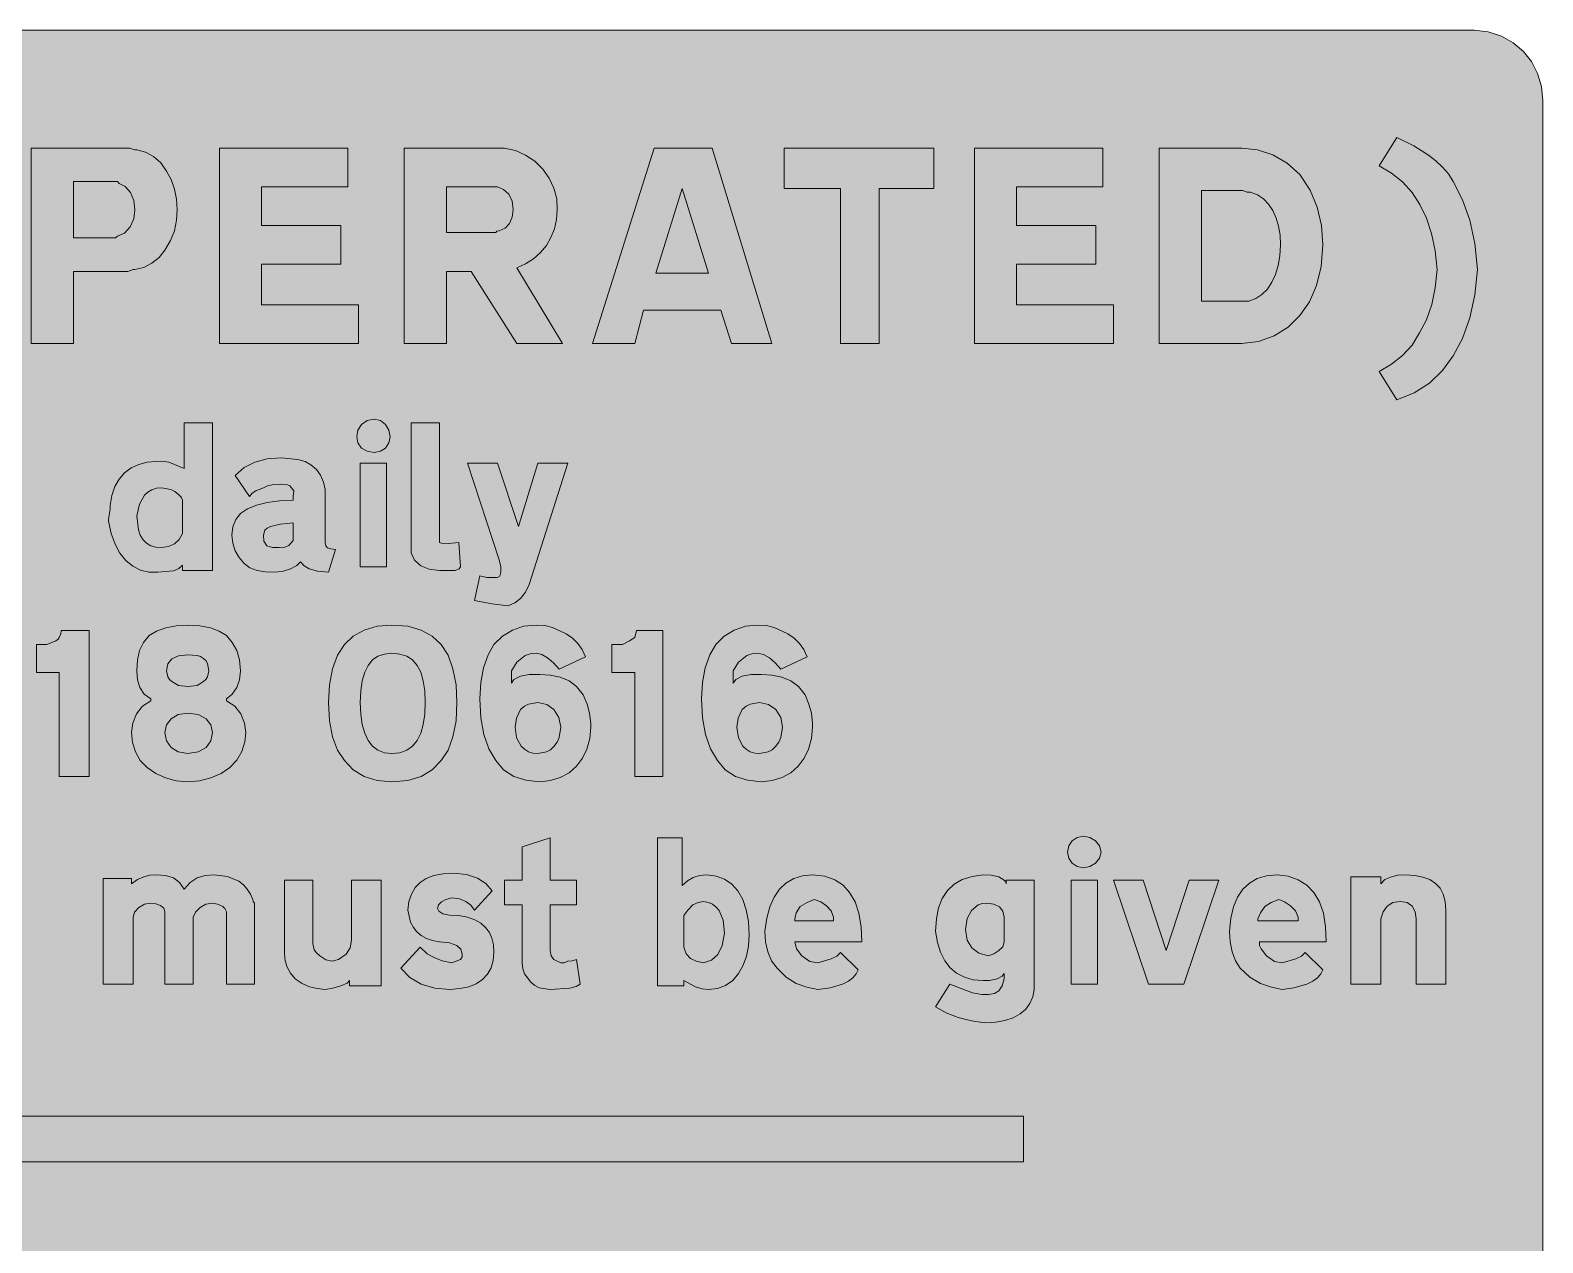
# Model space of a CAD drawing. Header units: metres. Extents: x 10 to 559, y 12 to 260.
# Drawn here: x 404.7 to 559.4, y 135.9 to 259.9 of the extents above; entities that cross this region are included whole.
import ezdxf

# ---------------------------------------------------------------- set-up
doc = ezdxf.new("R2010")
doc.units = ezdxf.units.M
doc.layers.add('FILL_BLACK_000000', color=7, linetype='Continuous', true_color=0x000000)
doc.layers.add('FILL_YELLOW_FFFF00', color=7, linetype='Continuous', true_color=0xffff00)

msp = doc.modelspace()

# ---------------------------------------------------------------- hatches: boundary and pattern name
at = {"layer": 'FILL_BLACK_000000', "true_color": 0x000000}
h = msp.add_hatch(color=7, dxfattribs=at)
h.dxf.hatch_style = 1
h.paths.add_polyline_path([(417.35, 247.01), (418.08, 246.36), (418.68, 245.52), (419.15, 244.65), (419.49, 243.68), (419.69, 242.63), (419.76, 241.56), (419.69, 240.48), (419.47, 239.42), (419.08, 238.4), (418.5, 237.42), (417.9, 236.68), (417.17, 236.09), (416.35, 235.67), (415.44, 235.44), (415.26, 235.44), (414.72, 235.26), (409.14, 235.26), (409.14, 227.88), (404.82, 227.88), (404.82, 247.86), (414.9, 247.86), (415.44, 247.68), (415.51, 247.68), (415.62, 247.68), (416.53, 247.44), (417.35, 247.01)])
h.paths.add_polyline_path([(413.46, 238.7), (413.64, 238.86), (414.38, 239.18), (414.95, 239.81), (415.31, 240.63), (415.44, 241.56), (415.31, 242.49), (414.97, 243.32), (414.45, 243.94), (413.82, 244.26), (413.64, 244.44), (409.14, 244.44), (409.14, 238.68), (413.28, 238.68), (413.46, 238.7)], flags=16)
h = msp.add_hatch(color=7, dxfattribs=at)
h.dxf.hatch_style = 1
h.paths.add_polyline_path([(428.4, 231.84), (438.3, 231.84), (438.3, 227.88), (424.08, 227.88), (424.08, 247.86), (437.22, 247.86), (437.22, 243.9), (428.4, 243.9), (428.4, 239.94), (436.5, 239.94), (436.5, 235.98), (428.4, 235.98), (428.4, 231.84)])
h = msp.add_hatch(color=7, dxfattribs=at)
h.dxf.hatch_style = 1
h.paths.add_polyline_path([(442.98, 227.88), (442.98, 247.86), (453.24, 247.86), (454.36, 247.61), (455.4, 247.15), (456.34, 246.52), (457.16, 245.72), (457.82, 244.8), (458.3, 243.78), (458.59, 242.69), (458.64, 241.56), (458.57, 240.57), (458.35, 239.62), (457.99, 238.73), (457.52, 237.92), (456.92, 237.18), (456.21, 236.55), (455.4, 236.02), (454.5, 235.62), (459.18, 227.88), (454.5, 227.88), (449.82, 235.26), (447.3, 235.26), (447.3, 227.88), (442.98, 227.88)])
h.paths.add_polyline_path([(452.45, 239.38), (452.7, 239.4), (453.3, 239.66), (453.76, 240.14), (454.04, 240.79), (454.14, 241.56), (454.01, 242.43), (453.67, 243.14), (453.15, 243.64), (452.52, 243.9), (447.3, 243.9), (447.3, 239.22), (452.34, 239.22), (452.45, 239.38)], flags=16)
h = msp.add_hatch(color=7, dxfattribs=at)
h.dxf.hatch_style = 1
h.paths.add_polyline_path([(475.38, 231.3), (467.46, 231.3), (466.56, 227.88), (462.24, 227.88), (468.54, 247.86), (474.48, 247.86), (480.6, 227.88), (476.46, 227.88), (475.38, 231.3)])
h.paths.add_polyline_path([(468.72, 235.08), (474.12, 235.08), (471.42, 243.72), (468.72, 235.08)], flags=16)
h = msp.add_hatch(color=7, dxfattribs=at)
h.dxf.hatch_style = 1
h.paths.add_polyline_path([(491.58, 227.88), (487.62, 227.88), (487.62, 243.72), (481.86, 243.72), (481.86, 247.86), (497.16, 247.86), (497.16, 243.72), (491.58, 243.72), (491.58, 227.88)])
h = msp.add_hatch(color=7, dxfattribs=at)
h.dxf.hatch_style = 1
h.paths.add_polyline_path([(505.62, 231.84), (515.52, 231.84), (515.52, 227.88), (501.3, 227.88), (501.3, 247.86), (514.44, 247.86), (514.44, 243.9), (505.62, 243.9), (505.62, 239.94), (513.72, 239.94), (513.72, 235.98), (505.62, 235.98), (505.62, 231.84)])
h = msp.add_hatch(color=7, dxfattribs=at)
h.dxf.hatch_style = 1
h.paths.add_polyline_path([(520.2, 247.86), (528.66, 247.86), (530.27, 247.69), (531.83, 247.19), (533.29, 246.34), (534.6, 245.16), (535.65, 243.58), (536.38, 241.83), (536.8, 239.95), (536.94, 237.96), (536.78, 235.77), (536.31, 233.82), (535.57, 232.14), (534.6, 230.76), (533.39, 229.55), (531.97, 228.65), (530.37, 228.08), (528.66, 227.88), (520.2, 227.88), (520.2, 247.86)])
h.paths.add_polyline_path([(528.12, 232.2), (529.02, 232.2), (529.38, 232.2), (530.09, 232.48), (530.72, 232.9), (531.28, 233.45), (531.74, 234.14), (532.12, 234.94), (532.39, 235.85), (532.56, 236.86), (532.62, 237.96), (532.57, 238.95), (532.42, 239.87), (532.17, 240.71), (531.83, 241.47), (531.4, 242.13), (530.87, 242.67), (530.26, 243.08), (529.56, 243.36), (529.34, 243.36), (529.2, 243.36), (528.73, 243.52), (528.12, 243.54), (527.94, 243.54), (524.52, 243.54), (524.52, 232.2), (527.76, 232.2), (527.99, 232.2), (528.12, 232.2)], flags=16)
h = msp.add_hatch(color=7, dxfattribs=at)
h.dxf.hatch_style = 1
h.paths.add_polyline_path([(548.43, 237.37), (548.07, 239.12), (547.55, 240.7), (546.88, 242.1), (546.07, 243.33), (545.1, 244.4), (543.97, 245.31), (542.7, 246.06), (544.5, 248.94), (546.25, 248.11), (547.74, 247.14), (548.51, 246.57), (549.2, 245.92), (549.79, 245.22), (550.26, 244.44), (551.24, 242.58), (551.99, 240.48), (552.51, 238.11), (552.78, 235.44), (552.51, 232.85), (551.99, 230.49), (551.24, 228.4), (550.26, 226.62), (549.18, 225.11), (547.85, 223.83), (546.29, 222.82), (544.5, 222.12), (542.7, 225), (543.98, 225.75), (545.11, 226.64), (546.07, 227.71), (546.84, 228.96), (547.55, 230.3), (548.08, 231.86), (548.43, 233.59), (548.64, 235.44), (548.43, 237.37)])
h = msp.add_hatch(color=7, dxfattribs=at)
h.dxf.hatch_style = 1
h.paths.add_polyline_path([(423.36, 219.78), (423.36, 204.66), (420.3, 204.66), (420.3, 205.2), (419.93, 204.86), (419.38, 204.64), (417.78, 204.48), (416.86, 204.5), (416.01, 204.71), (415.22, 205.1), (414.52, 205.67), (413.91, 206.42), (413.4, 207.34), (413.01, 208.43), (412.74, 209.7), (412.74, 209.88), (412.92, 210.96), (412.92, 211.32), (413.07, 212.34), (413.37, 213.24), (413.82, 214.01), (414.38, 214.65), (415.06, 215.16), (415.83, 215.52), (416.68, 215.74), (417.6, 215.82), (418.2, 215.86), (418.91, 215.73), (420.48, 215.1), (420.48, 219.78), (423.36, 219.78)])
h.paths.add_polyline_path([(420.3, 211.86), (420.19, 212.13), (419.94, 212.4), (419.53, 212.74), (419.11, 212.96), (418.14, 213.12), (417.63, 213.07), (417.16, 212.92), (416.76, 212.68), (416.41, 212.35), (415.89, 211.45), (415.62, 210.24), (415.79, 208.82), (415.99, 208.27), (416.27, 207.81), (416.63, 207.46), (417.06, 207.2), (417.57, 207.05), (418.14, 207), (418.88, 207.1), (419.49, 207.38), (419.96, 207.84), (420.3, 208.44), (420.3, 211.14), (420.3, 211.86)], flags=16)
h = msp.add_hatch(color=7, dxfattribs=at)
h.dxf.hatch_style = 1
h.paths.add_polyline_path([(441.41, 217.71), (441.07, 217.19), (440.55, 216.85), (439.92, 216.72), (439.18, 216.85), (438.61, 217.19), (438.25, 217.71), (438.12, 218.34), (438.25, 219), (438.61, 219.58), (439.18, 219.99), (439.92, 220.14), (440.55, 219.99), (441.07, 219.58), (441.41, 219), (441.54, 218.34), (441.41, 217.71)])
h = msp.add_hatch(color=7, dxfattribs=at)
h.dxf.hatch_style = 1
h.paths.add_polyline_path([(446.58, 207.54), (446.79, 207.44), (447.17, 207.4), (448.56, 207.54), (448.74, 205.02), (448.6, 204.84), (448.2, 204.66), (446.58, 204.66), (445.55, 204.79), (444.67, 205.15), (444.02, 205.72), (443.7, 206.46), (443.7, 207), (443.7, 219.78), (446.58, 219.78), (446.58, 207.54)])
h = msp.add_hatch(color=7, dxfattribs=at)
h.dxf.hatch_style = 1
h.paths.add_polyline_path([(434.12, 204.59), (433.26, 204.84), (432.74, 205.13), (432.36, 205.56), (432.01, 205.16), (431.35, 204.82), (430.51, 204.57), (429.66, 204.48), (428.75, 204.52), (427.93, 204.66), (427.2, 204.94), (426.6, 205.38), (426.1, 205.98), (425.7, 206.68), (425.44, 207.46), (425.34, 208.26), (425.44, 209.14), (425.75, 209.88), (426.25, 210.49), (426.96, 210.96), (427.87, 211.33), (428.96, 211.61), (430.23, 211.8), (431.64, 211.86), (431.64, 212.22), (431.69, 212.8), (431.46, 213.12), (431.29, 213.33), (431.06, 213.43), (430.38, 213.48), (429.48, 213.43), (429.01, 213.33), (428.58, 213.12), (427.79, 212.8), (427.44, 212.56), (427.14, 212.22), (425.7, 214.38), (426.61, 215.19), (427.7, 215.75), (428.97, 216.08), (430.38, 216.18), (432.11, 216.02), (432.84, 215.8), (433.44, 215.46), (434.02, 214.99), (434.43, 214.4), (434.71, 213.71), (434.88, 212.94), (434.88, 207.54), (434.95, 207.2), (435.15, 206.98), (435.49, 206.86), (435.96, 206.82), (435.24, 204.48), (434.12, 204.59)])
h.paths.add_polyline_path([(428.94, 207.18), (429.5, 207.02), (430.2, 207), (430.78, 207.06), (431.19, 207.22), (431.64, 207.72), (431.64, 209.52), (430.34, 209.41), (429.3, 209.16), (428.96, 208.99), (428.74, 208.78), (428.58, 208.26), (428.63, 207.65), (428.94, 207.18)], flags=16)
h = msp.add_hatch(color=7, dxfattribs=at)
h.dxf.hatch_style = 1
h.paths.add_polyline_path([(441.18, 215.64), (441.18, 205.02), (438.48, 205.02), (438.48, 215.64), (441.18, 215.64)])
h = msp.add_hatch(color=7, dxfattribs=at)
h.dxf.hatch_style = 1
h.paths.add_polyline_path([(455.76, 203.22), (455.38, 202.43), (454.86, 201.78), (454.3, 201.35), (453.6, 201.06), (451.96, 201.26), (450.18, 201.6), (450.72, 204.12), (451.44, 203.94), (452.52, 203.94), (452.77, 204.08), (452.88, 204.48), (452.88, 205.02), (452.7, 205.74), (449.46, 215.64), (452.52, 215.64), (454.68, 209.16), (456.66, 215.64), (459.72, 215.64), (455.76, 203.22)])
h = msp.add_hatch(color=7, dxfattribs=at)
h.dxf.hatch_style = 1
h.paths.add_polyline_path([(410.76, 183.6), (407.7, 183.6), (407.7, 194.22), (405.36, 194.22), (405.36, 197.1), (406.44, 197.1), (407.34, 197.46), (407.59, 197.64), (407.7, 197.82), (407.86, 198.18), (407.88, 198.54), (410.76, 198.54), (410.76, 183.6)])
h = msp.add_hatch(color=7, dxfattribs=at)
h.dxf.hatch_style = 1
h.paths.add_polyline_path([(417.57, 183.9), (416.7, 184.5), (415.99, 185.24), (415.48, 186.1), (415.18, 187.06), (415.08, 188.1), (415.21, 189.06), (415.6, 189.99), (416.22, 190.78), (417.06, 191.34), (417.06, 191.52), (416.38, 192.02), (415.93, 192.69), (415.69, 193.49), (415.62, 194.4), (415.69, 195.52), (415.91, 196.47), (416.3, 197.29), (416.88, 198), (417.65, 198.47), (418.59, 198.81), (419.66, 199.01), (420.84, 199.08), (422.09, 199.01), (423.16, 198.81), (424.05, 198.47), (424.8, 198), (425.4, 197.29), (425.86, 196.47), (426.14, 195.52), (426.24, 194.4), (426.14, 193.49), (425.86, 192.69), (425.4, 192.02), (424.8, 191.52), (424.8, 191.34), (425.64, 190.78), (426.26, 189.99), (426.65, 189.06), (426.78, 188.1), (426.68, 187.13), (426.37, 186.16), (425.87, 185.26), (425.16, 184.5), (424.26, 183.9), (423.2, 183.44), (422.05, 183.16), (420.84, 183.06), (419.66, 183.16), (418.57, 183.44), (417.57, 183.9)])
h.paths.add_polyline_path([(418.66, 188.86), (418.5, 188.1), (418.66, 187.23), (419.13, 186.55), (419.87, 186.1), (420.84, 185.94), (421.92, 186.1), (422.71, 186.55), (423.19, 187.23), (423.36, 188.1), (423.19, 188.86), (422.71, 189.49), (421.92, 189.92), (420.84, 190.08), (419.87, 189.92), (419.13, 189.49), (418.66, 188.86)], flags=16)
h.paths.add_polyline_path([(422.7, 195.46), (422.46, 195.66), (422.16, 195.87), (421.79, 195.97), (420.84, 196.02), (419.9, 195.92), (419.22, 195.61), (418.81, 195.11), (418.68, 194.4), (418.81, 193.79), (418.98, 193.51), (419.22, 193.32), (419.89, 192.91), (420.84, 192.78), (421.79, 192.91), (422.46, 193.32), (422.7, 193.51), (422.87, 193.79), (423, 194.4), (422.87, 195.16), (422.7, 195.46)], flags=16)
h = msp.add_hatch(color=7, dxfattribs=at)
h.dxf.hatch_style = 1
h.paths.add_polyline_path([(447.97, 187.65), (447.47, 186.3), (446.76, 185.22), (445.85, 184.27), (444.71, 183.6), (443.34, 183.19), (441.72, 183.06), (440.2, 183.19), (438.88, 183.6), (437.77, 184.27), (436.86, 185.22), (436.15, 186.3), (435.64, 187.65), (435.34, 189.27), (435.24, 191.16), (435.34, 192.97), (435.64, 194.6), (436.15, 195.99), (436.86, 197.1), (437.77, 197.94), (438.88, 198.56), (440.2, 198.95), (441.72, 199.08), (443.34, 198.95), (444.71, 198.56), (445.85, 197.94), (446.76, 197.1), (447.47, 195.99), (447.97, 194.6), (448.28, 192.97), (448.38, 191.16), (448.28, 189.27), (447.97, 187.65)])
h.paths.add_polyline_path([(444.93, 193.39), (444.67, 194.26), (444.31, 194.96), (443.83, 195.51), (443.24, 195.89), (442.54, 196.12), (441.72, 196.2), (440.96, 196.12), (440.3, 195.89), (439.75, 195.51), (439.29, 194.96), (438.94, 194.26), (438.68, 193.39), (438.53, 192.36), (438.48, 191.16), (438.53, 189.95), (438.68, 188.9), (438.94, 188.01), (439.29, 187.27), (439.75, 186.69), (440.3, 186.27), (440.96, 186.02), (441.72, 185.94), (442.54, 186.02), (443.24, 186.27), (443.83, 186.69), (444.31, 187.27), (444.67, 188.01), (444.93, 188.9), (445.09, 189.95), (445.14, 191.16), (445.09, 192.36), (444.93, 193.39)], flags=16)
h = msp.add_hatch(color=7, dxfattribs=at)
h.dxf.hatch_style = 1
h.paths.add_polyline_path([(454.86, 193.86), (455.78, 194.02), (456.84, 194.04), (457.91, 193.97), (458.93, 193.75), (459.85, 193.36), (460.62, 192.78), (461.29, 191.95), (461.7, 190.98), (461.95, 190.06), (462.06, 189), (462.06, 188.64), (461.96, 187.47), (461.67, 186.4), (461.22, 185.45), (460.6, 184.64), (459.84, 183.97), (458.95, 183.48), (457.94, 183.17), (456.84, 183.06), (455.43, 183.2), (454.19, 183.6), (453.14, 184.28), (452.34, 185.22), (451.63, 186.43), (451.13, 187.9), (450.82, 189.6), (450.72, 191.52), (450.82, 193.2), (451.1, 194.72), (451.56, 196.03), (452.16, 197.1), (453.04, 197.94), (454.05, 198.56), (455.2, 198.95), (456.48, 199.08), (457.36, 199.02), (458.15, 198.83), (459.54, 198.18), (460.18, 197.74), (460.73, 197.21), (461.19, 196.59), (461.52, 195.84), (458.82, 194.58), (458.25, 195.21), (457.65, 195.73), (457.05, 196.07), (456.48, 196.2), (455.87, 196.14), (455.36, 195.95), (454.5, 195.3), (453.96, 194.4), (453.96, 193.14), (454.21, 193.5), (454.86, 193.86)])
h.paths.add_polyline_path([(455.27, 190.78), (454.86, 190.44), (454.46, 189.54), (454.32, 188.64), (454.48, 187.53), (454.95, 186.68), (455.29, 186.37), (455.69, 186.13), (456.15, 185.99), (456.66, 185.94), (457.54, 186.1), (457.95, 186.32), (458.28, 186.66), (458.62, 187.1), (458.84, 187.58), (459, 188.64), (458.81, 189.64), (458.3, 190.44), (457.56, 190.97), (456.66, 191.16), (455.69, 191), (455.27, 190.78)], flags=16)
h = msp.add_hatch(color=7, dxfattribs=at)
h.dxf.hatch_style = 1
h.paths.add_polyline_path([(469.44, 183.6), (466.56, 183.6), (466.56, 194.22), (464.22, 194.22), (464.22, 197.1), (465.3, 197.1), (466.02, 197.46), (466.56, 197.82), (466.74, 198.54), (469.44, 198.54), (469.44, 183.6)])
h = msp.add_hatch(color=7, dxfattribs=at)
h.dxf.hatch_style = 1
h.paths.add_polyline_path([(477.54, 193.86), (478.46, 194.02), (479.52, 194.04), (480.59, 193.97), (481.61, 193.75), (482.53, 193.36), (483.3, 192.78), (483.98, 191.95), (484.38, 190.98), (484.63, 190.06), (484.74, 189), (484.74, 188.64), (484.64, 187.47), (484.35, 186.4), (483.9, 185.45), (483.28, 184.64), (482.52, 183.97), (481.63, 183.48), (480.62, 183.17), (479.52, 183.06), (478.11, 183.2), (476.87, 183.6), (475.82, 184.28), (475.02, 185.22), (474.31, 186.43), (473.81, 187.9), (473.5, 189.6), (473.4, 191.52), (473.5, 193.2), (473.78, 194.72), (474.24, 196.03), (474.84, 197.1), (475.72, 197.94), (476.73, 198.56), (477.88, 198.95), (479.16, 199.08), (480.04, 199.02), (480.83, 198.83), (482.22, 198.18), (482.86, 197.74), (483.41, 197.21), (483.87, 196.59), (484.2, 195.84), (481.5, 194.58), (480.93, 195.21), (480.33, 195.73), (479.73, 196.07), (479.16, 196.2), (478.55, 196.14), (478.04, 195.95), (477.18, 195.3), (476.64, 194.4), (476.64, 193.14), (476.89, 193.5), (477.54, 193.86)])
h.paths.add_polyline_path([(477.95, 190.78), (477.54, 190.44), (477.14, 189.54), (477, 188.64), (477.16, 187.53), (477.63, 186.68), (477.97, 186.37), (478.37, 186.13), (478.83, 185.99), (479.34, 185.94), (480.22, 186.1), (480.63, 186.32), (480.96, 186.66), (481.3, 187.1), (481.52, 187.58), (481.68, 188.64), (481.49, 189.64), (480.98, 190.44), (480.24, 190.97), (479.34, 191.16), (478.37, 191), (477.95, 190.78)], flags=16)
h = msp.add_hatch(color=7, dxfattribs=at)
h.dxf.hatch_style = 1
h.paths.add_polyline_path([(460.62, 172.98), (460.62, 170.46), (457.92, 170.46), (457.92, 165.78), (458.03, 165.26), (458.28, 164.88), (459, 164.52), (459.36, 164.54), (459.72, 164.7), (460.17, 164.72), (460.62, 164.88), (460.98, 162.36), (460.58, 162.12), (459.92, 161.95), (457.92, 161.82), (456.79, 161.98), (456.35, 162.2), (455.94, 162.54), (455.29, 163.39), (455.1, 163.91), (455.04, 164.52), (455.04, 170.46), (453.24, 170.46), (453.24, 172.98), (455.04, 172.98), (455.04, 176.4), (457.92, 177.3), (457.92, 172.98), (460.62, 172.98)])
h = msp.add_hatch(color=7, dxfattribs=at)
h.dxf.hatch_style = 1
h.paths.add_polyline_path([(472.79, 162.07), (471.6, 162.72), (471.6, 162.18), (468.9, 162.18), (468.9, 177.3), (471.42, 177.3), (471.42, 172.44), (471.97, 172.91), (472.54, 173.25), (473.19, 173.45), (473.94, 173.52), (474.9, 173.41), (475.75, 173.1), (476.49, 172.58), (477.11, 171.88), (477.61, 171), (477.96, 169.95), (478.19, 168.75), (478.26, 167.4), (478.19, 166.25), (477.99, 165.22), (477.65, 164.29), (477.18, 163.44), (476.58, 162.73), (475.85, 162.22), (475.03, 161.92), (474.12, 161.82), (473.45, 161.88), (472.79, 162.07)])
h.paths.add_polyline_path([(475.06, 165.37), (475.5, 166.29), (475.74, 167.58), (475.6, 168.9), (475.2, 169.87), (474.9, 170.24), (474.52, 170.52), (474.09, 170.71), (473.58, 170.82), (473.04, 170.71), (472.5, 170.46), (471.98, 169.92), (471.6, 169.38), (471.6, 166.14), (471.83, 165.46), (472.25, 164.99), (472.84, 164.7), (473.58, 164.52), (474.42, 164.8), (475.06, 165.37)], flags=16)
h = msp.add_hatch(color=7, dxfattribs=at)
h.dxf.hatch_style = 1
h.paths.add_polyline_path([(514.11, 175.23), (513.7, 174.71), (513.12, 174.37), (512.46, 174.24), (511.83, 174.37), (511.31, 174.71), (510.97, 175.23), (510.84, 175.86), (510.97, 176.49), (511.31, 177.01), (511.83, 177.35), (512.46, 177.48), (513.12, 177.35), (513.7, 177.01), (514.11, 176.49), (514.26, 175.86), (514.11, 175.23)])
h = msp.add_hatch(color=7, dxfattribs=at)
h.dxf.hatch_style = 1
h.paths.add_polyline_path([(422.7, 170.52), (422.1, 170.19), (421.64, 169.73), (421.38, 169.2), (421.38, 162.36), (418.5, 162.36), (418.5, 169.74), (418.38, 170.11), (418.05, 170.39), (417.59, 170.58), (417.06, 170.64), (416.4, 170.52), (415.82, 170.19), (415.41, 169.73), (415.26, 169.2), (415.26, 162.36), (412.2, 162.36), (412.2, 173.16), (415.08, 173.16), (415.08, 172.62), (415.71, 173.05), (416.34, 173.34), (416.97, 173.5), (417.6, 173.52), (418.58, 173.45), (419.38, 173.21), (420, 172.76), (420.48, 172.08), (421.08, 172.76), (421.81, 173.21), (422.63, 173.45), (423.54, 173.52), (424.92, 173.35), (426.06, 172.87), (426.53, 172.51), (426.93, 172.08), (427.26, 171.57), (427.5, 171), (427.52, 170.82), (427.68, 170.64), (427.68, 162.36), (424.8, 162.36), (424.8, 169.74), (424.62, 170.1), (424.44, 170.28), (423.9, 170.53), (423.36, 170.64), (422.7, 170.52)])
h = msp.add_hatch(color=7, dxfattribs=at)
h.dxf.hatch_style = 1
h.paths.add_polyline_path([(452.08, 164.77), (451.86, 164.02), (451.5, 163.38), (450.99, 162.83), (450.35, 162.4), (449.58, 162.08), (448.68, 161.89), (447.66, 161.82), (446.11, 161.95), (444.73, 162.36), (443.56, 163.03), (442.62, 163.98), (444.6, 166.14), (445.32, 165.46), (446.04, 165.06), (446.87, 164.72), (447.84, 164.52), (448.74, 164.88), (448.9, 165.15), (448.92, 165.42), (448.78, 165.92), (448.36, 166.32), (447.63, 166.58), (446.58, 166.68), (445.88, 166.8), (445.26, 167.01), (444.73, 167.31), (444.28, 167.69), (443.92, 168.15), (443.64, 168.68), (443.34, 169.92), (443.47, 170.81), (443.72, 171.57), (444.09, 172.22), (444.6, 172.75), (445.24, 173.17), (446.02, 173.46), (446.95, 173.64), (448.02, 173.7), (449.37, 173.57), (450.47, 173.2), (451.34, 172.64), (451.98, 171.9), (450.18, 169.92), (449.8, 170.44), (449.28, 170.82), (448.63, 171.07), (447.84, 171.18), (447.24, 171.01), (446.78, 170.77), (446.5, 170.47), (446.4, 170.1), (446.53, 169.83), (446.94, 169.56), (447.61, 169.4), (448.56, 169.38), (449.44, 169.2), (450.19, 168.94), (450.81, 168.6), (451.3, 168.16), (451.69, 167.65), (451.95, 167.05), (452.11, 166.37), (452.16, 165.6), (452.08, 164.77)])
h = msp.add_hatch(color=7, dxfattribs=at)
h.dxf.hatch_style = 1
h.paths.add_polyline_path([(483.12, 165.96), (483.66, 165.24), (484.47, 164.68), (485.28, 164.52), (486.65, 164.93), (487.23, 165.23), (487.62, 165.6), (489.42, 163.8), (489.22, 163.4), (488.88, 163.01), (488.41, 162.66), (487.8, 162.36), (486.54, 161.96), (485.28, 161.82), (484.18, 162.03), (483.07, 162.43), (482.04, 163.06), (481.14, 163.98), (480.56, 164.75), (480.17, 165.67), (479.95, 166.69), (479.88, 167.76), (480.07, 169.09), (480.39, 170.25), (480.82, 171.24), (481.36, 172.06), (482.03, 172.69), (482.82, 173.15), (483.72, 173.43), (484.74, 173.52), (485.99, 173.39), (487.03, 173.03), (487.88, 172.46), (488.52, 171.72), (489.1, 170.78), (489.49, 169.61), (489.71, 168.23), (489.78, 166.68), (482.94, 166.68), (483.12, 165.96)])
h.paths.add_polyline_path([(486.9, 169.2), (486.64, 169.84), (486.18, 170.37), (485.58, 170.77), (484.92, 171), (484.2, 170.71), (483.48, 170.28), (483.08, 169.65), (482.94, 169.02), (482.94, 168.84), (486.9, 168.84), (486.9, 169.2)], flags=16)
h = msp.add_hatch(color=7, dxfattribs=at)
h.dxf.hatch_style = 1
h.paths.add_polyline_path([(506.99, 160.37), (506.55, 159.79), (505.98, 159.3), (505.27, 158.91), (504.43, 158.63), (503.47, 158.46), (502.38, 158.4), (501.01, 158.6), (499.66, 158.94), (498.41, 159.41), (497.34, 160.02), (498.78, 162.36), (501.12, 161.46), (502.07, 161.3), (502.74, 161.28), (503.35, 161.38), (503.82, 161.68), (504.16, 162.19), (504.36, 162.9), (504.36, 163.44), (504.14, 163.17), (503.64, 162.9), (502.85, 162.74), (502.2, 162.72), (501.18, 162.8), (500.28, 163.05), (499.49, 163.46), (498.83, 164.02), (498.28, 164.74), (497.85, 165.61), (497.53, 166.61), (497.34, 167.76), (497.42, 169.03), (497.64, 170.15), (498.02, 171.12), (498.56, 171.92), (499.24, 172.57), (500.07, 173.05), (501.06, 173.37), (502.2, 173.52), (503.01, 173.5), (503.82, 173.34), (504.36, 172.98), (504.52, 172.8), (504.54, 172.62), (504.54, 172.98), (507.42, 172.98), (507.42, 161.82), (507.28, 161.05), (506.99, 160.37)])
h.paths.add_polyline_path([(503.87, 170.26), (503.3, 170.54), (502.56, 170.64), (502.11, 170.59), (501.69, 170.45), (501.01, 169.9), (500.56, 169.05), (500.4, 167.94), (500.56, 166.86), (501.03, 166.05), (501.77, 165.51), (502.74, 165.24), (503.28, 165.44), (503.82, 165.78), (504.23, 166.16), (504.36, 166.68), (504.36, 169.2), (504.23, 169.8), (503.87, 170.26)], flags=16)
h = msp.add_hatch(color=7, dxfattribs=at)
h.dxf.hatch_style = 1
h.paths.add_polyline_path([(530.48, 166.32), (530.64, 165.96), (531.18, 165.24), (531.99, 164.68), (532.8, 164.52), (534.17, 164.93), (534.75, 165.23), (535.14, 165.6), (536.94, 163.8), (536.74, 163.4), (536.4, 163.01), (535.93, 162.66), (535.32, 162.36), (533.99, 161.96), (532.8, 161.82), (531.69, 162.03), (530.57, 162.43), (529.48, 163.06), (528.48, 163.98), (528.01, 164.75), (527.67, 165.67), (527.47, 166.69), (527.4, 167.76), (527.54, 169.09), (527.81, 170.25), (528.21, 171.24), (528.75, 172.06), (529.43, 172.69), (530.24, 173.15), (531.18, 173.43), (532.26, 173.52), (533.41, 173.39), (534.42, 173.03), (535.3, 172.46), (536.04, 171.72), (536.62, 170.78), (537.01, 169.61), (537.23, 168.23), (537.3, 166.68), (530.46, 166.68), (530.48, 166.32)])
h.paths.add_polyline_path([(534.42, 169.2), (534.14, 169.84), (533.63, 170.37), (533.03, 170.77), (532.44, 171), (531.65, 170.71), (531, 170.28), (530.57, 169.65), (530.28, 169.02), (530.28, 168.84), (534.42, 168.84), (534.42, 169.2)], flags=16)
h = msp.add_hatch(color=7, dxfattribs=at)
h.dxf.hatch_style = 1
h.paths.add_polyline_path([(546.48, 162.36), (546.48, 169.02), (546.38, 169.76), (546.08, 170.32), (545.57, 170.69), (544.86, 170.82), (544.12, 170.69), (543.53, 170.32), (543.11, 169.76), (542.88, 169.02), (542.88, 162.36), (539.82, 162.36), (539.82, 173.34), (542.88, 173.34), (542.88, 172.62), (543.29, 173.05), (543.96, 173.34), (544.61, 173.5), (545.4, 173.52), (546.35, 173.47), (547.19, 173.31), (547.9, 173.05), (548.48, 172.66), (548.94, 172.17), (549.27, 171.55), (549.47, 170.8), (549.54, 169.92), (549.54, 162.36), (546.48, 162.36)])
h = msp.add_hatch(color=7, dxfattribs=at)
h.dxf.hatch_style = 1
h.paths.add_polyline_path([(440.64, 172.98), (440.64, 162.18), (437.4, 162.18), (437.4, 162.72), (437.15, 162.45), (436.5, 162.18), (435.69, 161.93), (434.88, 161.82), (434.07, 161.89), (433.28, 162.09), (432.53, 162.43), (431.82, 162.9), (431.35, 163.47), (431.01, 164.09), (430.81, 164.75), (430.74, 165.42), (430.74, 172.98), (433.62, 172.98), (433.62, 166.5), (433.78, 165.87), (434, 165.54), (434.34, 165.24), (434.97, 164.83), (435.6, 164.7), (436.25, 164.86), (437.04, 165.42), (437.44, 166.07), (437.58, 166.86), (437.58, 172.98), (440.64, 172.98)])
h = msp.add_hatch(color=7, dxfattribs=at)
h.dxf.hatch_style = 1
h.paths.add_polyline_path([(513.9, 172.98), (513.9, 162.36), (511.2, 162.36), (511.2, 172.98), (513.9, 172.98)])
h = msp.add_hatch(color=7, dxfattribs=at)
h.dxf.hatch_style = 1
h.paths.add_polyline_path([(515.52, 172.98), (518.58, 172.98), (520.92, 165.78), (523.26, 172.98), (526.32, 172.98), (522.72, 162.36), (520.92, 162.36), (519.12, 162.36), (515.52, 172.98)])
h = msp.add_hatch(color=7, dxfattribs=at)
h.dxf.hatch_style = 1
h.paths.add_polyline_path([(77.58, 139.32), (70.56, 139.32), (63.54, 146.52), (70.56, 153.54), (77.58, 153.54), (72.9, 148.86), (506.34, 148.86), (506.34, 144.18), (72.9, 144.18), (77.58, 139.32)])
at = {"layer": 'FILL_YELLOW_FFFF00', "true_color": 0xffff00}
h = msp.add_hatch(color=7, dxfattribs=at)
h.dxf.hatch_style = 1
h.paths.add_polyline_path([(553.87, 259.76), (555.21, 259.31), (556.42, 258.63), (557.46, 257.76), (558.3, 256.72), (558.92, 255.51), (559.31, 254.17), (559.44, 252.72), (559.44, 18.9), (559.4, 17.57), (559.29, 16.95), (559.08, 16.38), (558.41, 15.05), (557.46, 13.86), (556.32, 12.94), (555.08, 12.33), (553.76, 11.99), (552.42, 11.88), (17.46, 11.88), (16.12, 11.99), (14.81, 12.33), (13.56, 12.94), (12.42, 13.86), (11.48, 15.03), (10.8, 16.31), (10.4, 17.63), (10.26, 18.9), (10.26, 252.72), (10.4, 254.07), (10.8, 255.42), (11.48, 256.66), (12.42, 257.76), (13.52, 258.71), (14.76, 259.38), (16.11, 259.79), (17.46, 259.92), (552.42, 259.92), (553.87, 259.76)])

# ---------------------------------------------------------------- linework, layer by layer
at = {"layer": 'FILL_BLACK_000000', "lineweight": 0, "true_color": 0x000000}
for points in [[(417.35, 247.01), (418.08, 246.36), (418.68, 245.52), (419.15, 244.65), (419.49, 243.68), (419.69, 242.63), (419.76, 241.56), (419.69, 240.48), (419.47, 239.42), (419.08, 238.4), (418.5, 237.42), (417.9, 236.68), (417.17, 236.09), (416.35, 235.67), (415.44, 235.44), (415.26, 235.44), (414.72, 235.26), (409.14, 235.26), (409.14, 227.88), (404.82, 227.88), (404.82, 247.86), (414.9, 247.86), (415.44, 247.68), (415.51, 247.68), (415.62, 247.68), (416.53, 247.44)], [(428.4, 231.84), (438.3, 231.84), (438.3, 227.88), (424.08, 227.88), (424.08, 247.86), (437.22, 247.86), (437.22, 243.9), (428.4, 243.9), (428.4, 239.94), (436.5, 239.94), (436.5, 235.98), (428.4, 235.98)], [(442.98, 227.88), (442.98, 247.86), (453.24, 247.86), (454.36, 247.61), (455.4, 247.15), (456.34, 246.52), (457.16, 245.72), (457.82, 244.8), (458.3, 243.78), (458.59, 242.69), (458.64, 241.56), (458.57, 240.57), (458.35, 239.62), (457.99, 238.73), (457.52, 237.92), (456.92, 237.18), (456.21, 236.55), (455.4, 236.02), (454.5, 235.62), (459.18, 227.88), (454.5, 227.88), (449.82, 235.26), (447.3, 235.26), (447.3, 227.88)], [(475.38, 231.3), (467.46, 231.3), (466.56, 227.88), (462.24, 227.88), (468.54, 247.86), (474.48, 247.86), (480.6, 227.88), (476.46, 227.88)], [(491.58, 227.88), (487.62, 227.88), (487.62, 243.72), (481.86, 243.72), (481.86, 247.86), (497.16, 247.86), (497.16, 243.72), (491.58, 243.72)], [(505.62, 231.84), (515.52, 231.84), (515.52, 227.88), (501.3, 227.88), (501.3, 247.86), (514.44, 247.86), (514.44, 243.9), (505.62, 243.9), (505.62, 239.94), (513.72, 239.94), (513.72, 235.98), (505.62, 235.98)], [(520.2, 247.86), (528.66, 247.86), (530.27, 247.69), (531.83, 247.19), (533.29, 246.34), (534.6, 245.16), (535.65, 243.58), (536.38, 241.83), (536.8, 239.95), (536.94, 237.96), (536.78, 235.77), (536.31, 233.82), (535.57, 232.14), (534.6, 230.76), (533.39, 229.55), (531.97, 228.65), (530.37, 228.08), (528.66, 227.88), (520.2, 227.88)], [(548.43, 237.37), (548.07, 239.12), (547.55, 240.7), (546.88, 242.1), (546.07, 243.33), (545.1, 244.4), (543.97, 245.31), (542.7, 246.06), (544.5, 248.94), (546.25, 248.11), (547.74, 247.14), (548.51, 246.57), (549.2, 245.92), (549.79, 245.22), (550.26, 244.44), (551.24, 242.58), (551.99, 240.48), (552.51, 238.11), (552.78, 235.44), (552.51, 232.85), (551.99, 230.49), (551.24, 228.4), (550.26, 226.62), (549.18, 225.11), (547.85, 223.83), (546.29, 222.82), (544.5, 222.12), (542.7, 225), (543.98, 225.75), (545.11, 226.64), (546.07, 227.71), (546.84, 228.96), (547.55, 230.3), (548.08, 231.86), (548.43, 233.59), (548.64, 235.44)], [(413.46, 238.7), (413.64, 238.86), (414.38, 239.18), (414.95, 239.81), (415.31, 240.63), (415.44, 241.56), (415.31, 242.49), (414.97, 243.32), (414.45, 243.94), (413.82, 244.26), (413.64, 244.44), (409.14, 244.44), (409.14, 238.68), (413.28, 238.68)], [(452.45, 239.38), (452.7, 239.4), (453.3, 239.66), (453.76, 240.14), (454.04, 240.79), (454.14, 241.56), (454.01, 242.43), (453.67, 243.14), (453.15, 243.64), (452.52, 243.9), (447.3, 243.9), (447.3, 239.22), (452.34, 239.22)], [(468.72, 235.08), (474.12, 235.08), (471.42, 243.72)], [(528.12, 232.2), (529.02, 232.2), (529.38, 232.2), (530.09, 232.48), (530.72, 232.9), (531.28, 233.45), (531.74, 234.14), (532.12, 234.94), (532.39, 235.85), (532.56, 236.86), (532.62, 237.96), (532.57, 238.95), (532.42, 239.87), (532.17, 240.71), (531.83, 241.47), (531.4, 242.13), (530.87, 242.67), (530.26, 243.08), (529.56, 243.36), (529.34, 243.36), (529.2, 243.36), (528.73, 243.52), (528.12, 243.54), (527.94, 243.54), (524.52, 243.54), (524.52, 232.2), (527.76, 232.2), (527.99, 232.2)], [(423.36, 219.78), (423.36, 204.66), (420.3, 204.66), (420.3, 205.2), (419.93, 204.86), (419.38, 204.64), (417.78, 204.48), (416.86, 204.5), (416.01, 204.71), (415.22, 205.1), (414.52, 205.67), (413.91, 206.42), (413.4, 207.34), (413.01, 208.43), (412.74, 209.7), (412.74, 209.88), (412.92, 210.96), (412.92, 211.32), (413.07, 212.34), (413.37, 213.24), (413.82, 214.01), (414.38, 214.65), (415.06, 215.16), (415.83, 215.52), (416.68, 215.74), (417.6, 215.82), (418.2, 215.86), (418.91, 215.73), (420.48, 215.1), (420.48, 219.78)], [(441.41, 217.71), (441.07, 217.19), (440.55, 216.85), (439.92, 216.72), (439.18, 216.85), (438.61, 217.19), (438.25, 217.71), (438.12, 218.34), (438.25, 219), (438.61, 219.58), (439.18, 219.99), (439.92, 220.14), (440.55, 219.99), (441.07, 219.58), (441.41, 219), (441.54, 218.34)], [(446.58, 207.54), (446.79, 207.44), (447.17, 207.4), (448.56, 207.54), (448.74, 205.02), (448.6, 204.84), (448.2, 204.66), (446.58, 204.66), (445.55, 204.79), (444.67, 205.15), (444.02, 205.72), (443.7, 206.46), (443.7, 207), (443.7, 219.78), (446.58, 219.78)], [(434.12, 204.59), (433.26, 204.84), (432.74, 205.13), (432.36, 205.56), (432.01, 205.16), (431.35, 204.82), (430.51, 204.57), (429.66, 204.48), (428.75, 204.52), (427.93, 204.66), (427.2, 204.94), (426.6, 205.38), (426.1, 205.98), (425.7, 206.68), (425.44, 207.46), (425.34, 208.26), (425.44, 209.14), (425.75, 209.88), (426.25, 210.49), (426.96, 210.96), (427.87, 211.33), (428.96, 211.61), (430.23, 211.8), (431.64, 211.86), (431.64, 212.22), (431.69, 212.8), (431.46, 213.12), (431.29, 213.33), (431.06, 213.43), (430.38, 213.48), (429.48, 213.43), (429.01, 213.33), (428.58, 213.12), (427.79, 212.8), (427.44, 212.56), (427.14, 212.22), (425.7, 214.38), (426.61, 215.19), (427.7, 215.75), (428.97, 216.08), (430.38, 216.18), (432.11, 216.02), (432.84, 215.8), (433.44, 215.46), (434.02, 214.99), (434.43, 214.4), (434.71, 213.71), (434.88, 212.94), (434.88, 207.54), (434.95, 207.2), (435.15, 206.98), (435.49, 206.86), (435.96, 206.82), (435.24, 204.48)], [(441.18, 215.64), (441.18, 205.02), (438.48, 205.02), (438.48, 215.64)], [(455.76, 203.22), (455.38, 202.43), (454.86, 201.78), (454.3, 201.35), (453.6, 201.06), (451.96, 201.26), (450.18, 201.6), (450.72, 204.12), (451.44, 203.94), (452.52, 203.94), (452.77, 204.08), (452.88, 204.48), (452.88, 205.02), (452.7, 205.74), (449.46, 215.64), (452.52, 215.64), (454.68, 209.16), (456.66, 215.64), (459.72, 215.64)], [(420.3, 211.86), (420.19, 212.13), (419.94, 212.4), (419.53, 212.74), (419.11, 212.96), (418.14, 213.12), (417.63, 213.07), (417.16, 212.92), (416.76, 212.68), (416.41, 212.35), (415.89, 211.45), (415.62, 210.24), (415.79, 208.82), (415.99, 208.27), (416.27, 207.81), (416.63, 207.46), (417.06, 207.2), (417.57, 207.05), (418.14, 207), (418.88, 207.1), (419.49, 207.38), (419.96, 207.84), (420.3, 208.44), (420.3, 211.14)], [(428.94, 207.18), (429.5, 207.02), (430.2, 207), (430.78, 207.06), (431.19, 207.22), (431.64, 207.72), (431.64, 209.52), (430.34, 209.41), (429.3, 209.16), (428.96, 208.99), (428.74, 208.78), (428.58, 208.26), (428.63, 207.65)], [(410.76, 183.6), (407.7, 183.6), (407.7, 194.22), (405.36, 194.22), (405.36, 197.1), (406.44, 197.1), (407.34, 197.46), (407.59, 197.64), (407.7, 197.82), (407.86, 198.18), (407.88, 198.54), (410.76, 198.54)], [(417.57, 183.9), (416.7, 184.5), (415.99, 185.24), (415.48, 186.1), (415.18, 187.06), (415.08, 188.1), (415.21, 189.06), (415.6, 189.99), (416.22, 190.78), (417.06, 191.34), (417.06, 191.52), (416.38, 192.02), (415.93, 192.69), (415.69, 193.49), (415.62, 194.4), (415.69, 195.52), (415.91, 196.47), (416.3, 197.29), (416.88, 198), (417.65, 198.47), (418.59, 198.81), (419.66, 199.01), (420.84, 199.08), (422.09, 199.01), (423.16, 198.81), (424.05, 198.47), (424.8, 198), (425.4, 197.29), (425.86, 196.47), (426.14, 195.52), (426.24, 194.4), (426.14, 193.49), (425.86, 192.69), (425.4, 192.02), (424.8, 191.52), (424.8, 191.34), (425.64, 190.78), (426.26, 189.99), (426.65, 189.06), (426.78, 188.1), (426.68, 187.13), (426.37, 186.16), (425.87, 185.26), (425.16, 184.5), (424.26, 183.9), (423.2, 183.44), (422.05, 183.16), (420.84, 183.06), (419.66, 183.16), (418.57, 183.44)], [(447.97, 187.65), (447.47, 186.3), (446.76, 185.22), (445.85, 184.27), (444.71, 183.6), (443.34, 183.19), (441.72, 183.06), (440.2, 183.19), (438.88, 183.6), (437.77, 184.27), (436.86, 185.22), (436.15, 186.3), (435.64, 187.65), (435.34, 189.27), (435.24, 191.16), (435.34, 192.97), (435.64, 194.6), (436.15, 195.99), (436.86, 197.1), (437.77, 197.94), (438.88, 198.56), (440.2, 198.95), (441.72, 199.08), (443.34, 198.95), (444.71, 198.56), (445.85, 197.94), (446.76, 197.1), (447.47, 195.99), (447.97, 194.6), (448.28, 192.97), (448.38, 191.16), (448.28, 189.27)], [(454.86, 193.86), (455.78, 194.02), (456.84, 194.04), (457.91, 193.97), (458.93, 193.75), (459.85, 193.36), (460.62, 192.78), (461.29, 191.95), (461.7, 190.98), (461.95, 190.06), (462.06, 189), (462.06, 188.64), (461.96, 187.47), (461.67, 186.4), (461.22, 185.45), (460.6, 184.64), (459.84, 183.97), (458.95, 183.48), (457.94, 183.17), (456.84, 183.06), (455.43, 183.2), (454.19, 183.6), (453.14, 184.28), (452.34, 185.22), (451.63, 186.43), (451.13, 187.9), (450.82, 189.6), (450.72, 191.52), (450.82, 193.2), (451.1, 194.72), (451.56, 196.03), (452.16, 197.1), (453.04, 197.94), (454.05, 198.56), (455.2, 198.95), (456.48, 199.08), (457.36, 199.02), (458.15, 198.83), (459.54, 198.18), (460.18, 197.74), (460.73, 197.21), (461.19, 196.59), (461.52, 195.84), (458.82, 194.58), (458.25, 195.21), (457.65, 195.73), (457.05, 196.07), (456.48, 196.2), (455.87, 196.14), (455.36, 195.95), (454.5, 195.3), (453.96, 194.4), (453.96, 193.14), (454.21, 193.5)], [(469.44, 183.6), (466.56, 183.6), (466.56, 194.22), (464.22, 194.22), (464.22, 197.1), (465.3, 197.1), (466.02, 197.46), (466.56, 197.82), (466.74, 198.54), (469.44, 198.54)], [(477.54, 193.86), (478.46, 194.02), (479.52, 194.04), (480.59, 193.97), (481.61, 193.75), (482.53, 193.36), (483.3, 192.78), (483.98, 191.95), (484.38, 190.98), (484.63, 190.06), (484.74, 189), (484.74, 188.64), (484.64, 187.47), (484.35, 186.4), (483.9, 185.45), (483.28, 184.64), (482.52, 183.97), (481.63, 183.48), (480.62, 183.17), (479.52, 183.06), (478.11, 183.2), (476.87, 183.6), (475.82, 184.28), (475.02, 185.22), (474.31, 186.43), (473.81, 187.9), (473.5, 189.6), (473.4, 191.52), (473.5, 193.2), (473.78, 194.72), (474.24, 196.03), (474.84, 197.1), (475.72, 197.94), (476.73, 198.56), (477.88, 198.95), (479.16, 199.08), (480.04, 199.02), (480.83, 198.83), (482.22, 198.18), (482.86, 197.74), (483.41, 197.21), (483.87, 196.59), (484.2, 195.84), (481.5, 194.58), (480.93, 195.21), (480.33, 195.73), (479.73, 196.07), (479.16, 196.2), (478.55, 196.14), (478.04, 195.95), (477.18, 195.3), (476.64, 194.4), (476.64, 193.14), (476.89, 193.5)], [(422.7, 195.46), (422.46, 195.66), (422.16, 195.87), (421.79, 195.97), (420.84, 196.02), (419.9, 195.92), (419.22, 195.61), (418.81, 195.11), (418.68, 194.4), (418.81, 193.79), (418.98, 193.51), (419.22, 193.32), (419.89, 192.91), (420.84, 192.78), (421.79, 192.91), (422.46, 193.32), (422.7, 193.51), (422.87, 193.79), (423, 194.4), (422.87, 195.16)], [(444.93, 193.39), (444.67, 194.26), (444.31, 194.96), (443.83, 195.51), (443.24, 195.89), (442.54, 196.12), (441.72, 196.2), (440.96, 196.12), (440.3, 195.89), (439.75, 195.51), (439.29, 194.96), (438.94, 194.26), (438.68, 193.39), (438.53, 192.36), (438.48, 191.16), (438.53, 189.95), (438.68, 188.9), (438.94, 188.01), (439.29, 187.27), (439.75, 186.69), (440.3, 186.27), (440.96, 186.02), (441.72, 185.94), (442.54, 186.02), (443.24, 186.27), (443.83, 186.69), (444.31, 187.27), (444.67, 188.01), (444.93, 188.9), (445.09, 189.95), (445.14, 191.16), (445.09, 192.36)], [(455.27, 190.78), (454.86, 190.44), (454.46, 189.54), (454.32, 188.64), (454.48, 187.53), (454.95, 186.68), (455.29, 186.37), (455.69, 186.13), (456.15, 185.99), (456.66, 185.94), (457.54, 186.1), (457.95, 186.32), (458.28, 186.66), (458.62, 187.1), (458.84, 187.58), (459, 188.64), (458.81, 189.64), (458.3, 190.44), (457.56, 190.97), (456.66, 191.16), (455.69, 191)], [(477.95, 190.78), (477.54, 190.44), (477.14, 189.54), (477, 188.64), (477.16, 187.53), (477.63, 186.68), (477.97, 186.37), (478.37, 186.13), (478.83, 185.99), (479.34, 185.94), (480.22, 186.1), (480.63, 186.32), (480.96, 186.66), (481.3, 187.1), (481.52, 187.58), (481.68, 188.64), (481.49, 189.64), (480.98, 190.44), (480.24, 190.97), (479.34, 191.16), (478.37, 191)], [(418.66, 188.86), (418.5, 188.1), (418.66, 187.23), (419.13, 186.55), (419.87, 186.1), (420.84, 185.94), (421.92, 186.1), (422.71, 186.55), (423.19, 187.23), (423.36, 188.1), (423.19, 188.86), (422.71, 189.49), (421.92, 189.92), (420.84, 190.08), (419.87, 189.92), (419.13, 189.49)], [(460.62, 172.98), (460.62, 170.46), (457.92, 170.46), (457.92, 165.78), (458.03, 165.26), (458.28, 164.88), (459, 164.52), (459.36, 164.54), (459.72, 164.7), (460.17, 164.72), (460.62, 164.88), (460.98, 162.36), (460.58, 162.12), (459.92, 161.95), (457.92, 161.82), (456.79, 161.98), (456.35, 162.2), (455.94, 162.54), (455.29, 163.39), (455.1, 163.91), (455.04, 164.52), (455.04, 170.46), (453.24, 170.46), (453.24, 172.98), (455.04, 172.98), (455.04, 176.4), (457.92, 177.3), (457.92, 172.98)], [(472.79, 162.07), (471.6, 162.72), (471.6, 162.18), (468.9, 162.18), (468.9, 177.3), (471.42, 177.3), (471.42, 172.44), (471.97, 172.91), (472.54, 173.25), (473.19, 173.45), (473.94, 173.52), (474.9, 173.41), (475.75, 173.1), (476.49, 172.58), (477.11, 171.88), (477.61, 171), (477.96, 169.95), (478.19, 168.75), (478.26, 167.4), (478.19, 166.25), (477.99, 165.22), (477.65, 164.29), (477.18, 163.44), (476.58, 162.73), (475.85, 162.22), (475.03, 161.92), (474.12, 161.82), (473.45, 161.88)], [(514.11, 175.23), (513.7, 174.71), (513.12, 174.37), (512.46, 174.24), (511.83, 174.37), (511.31, 174.71), (510.97, 175.23), (510.84, 175.86), (510.97, 176.49), (511.31, 177.01), (511.83, 177.35), (512.46, 177.48), (513.12, 177.35), (513.7, 177.01), (514.11, 176.49), (514.26, 175.86)], [(422.7, 170.52), (422.1, 170.19), (421.64, 169.73), (421.38, 169.2), (421.38, 162.36), (418.5, 162.36), (418.5, 169.74), (418.38, 170.11), (418.05, 170.39), (417.59, 170.58), (417.06, 170.64), (416.4, 170.52), (415.82, 170.19), (415.41, 169.73), (415.26, 169.2), (415.26, 162.36), (412.2, 162.36), (412.2, 173.16), (415.08, 173.16), (415.08, 172.62), (415.71, 173.05), (416.34, 173.34), (416.97, 173.5), (417.6, 173.52), (418.58, 173.45), (419.38, 173.21), (420, 172.76), (420.48, 172.08), (421.08, 172.76), (421.81, 173.21), (422.63, 173.45), (423.54, 173.52), (424.92, 173.35), (426.06, 172.87), (426.53, 172.51), (426.93, 172.08), (427.26, 171.57), (427.5, 171), (427.52, 170.82), (427.68, 170.64), (427.68, 162.36), (424.8, 162.36), (424.8, 169.74), (424.62, 170.1), (424.44, 170.28), (423.9, 170.53), (423.36, 170.64)], [(452.08, 164.77), (451.86, 164.02), (451.5, 163.38), (450.99, 162.83), (450.35, 162.4), (449.58, 162.08), (448.68, 161.89), (447.66, 161.82), (446.11, 161.95), (444.73, 162.36), (443.56, 163.03), (442.62, 163.98), (444.6, 166.14), (445.32, 165.46), (446.04, 165.06), (446.87, 164.72), (447.84, 164.52), (448.74, 164.88), (448.9, 165.15), (448.92, 165.42), (448.78, 165.92), (448.36, 166.32), (447.63, 166.58), (446.58, 166.68), (445.88, 166.8), (445.26, 167.01), (444.73, 167.31), (444.28, 167.69), (443.92, 168.15), (443.64, 168.68), (443.34, 169.92), (443.47, 170.81), (443.72, 171.57), (444.09, 172.22), (444.6, 172.75), (445.24, 173.17), (446.02, 173.46), (446.95, 173.64), (448.02, 173.7), (449.37, 173.57), (450.47, 173.2), (451.34, 172.64), (451.98, 171.9), (450.18, 169.92), (449.8, 170.44), (449.28, 170.82), (448.63, 171.07), (447.84, 171.18), (447.24, 171.01), (446.78, 170.77), (446.5, 170.47), (446.4, 170.1), (446.53, 169.83), (446.94, 169.56), (447.61, 169.4), (448.56, 169.38), (449.44, 169.2), (450.19, 168.94), (450.81, 168.6), (451.3, 168.16), (451.69, 167.65), (451.95, 167.05), (452.11, 166.37), (452.16, 165.6)], [(483.12, 165.96), (483.66, 165.24), (484.47, 164.68), (485.28, 164.52), (486.65, 164.93), (487.23, 165.23), (487.62, 165.6), (489.42, 163.8), (489.22, 163.4), (488.88, 163.01), (488.41, 162.66), (487.8, 162.36), (486.54, 161.96), (485.28, 161.82), (484.18, 162.03), (483.07, 162.43), (482.04, 163.06), (481.14, 163.98), (480.56, 164.75), (480.17, 165.67), (479.95, 166.69), (479.88, 167.76), (480.07, 169.09), (480.39, 170.25), (480.82, 171.24), (481.36, 172.06), (482.03, 172.69), (482.82, 173.15), (483.72, 173.43), (484.74, 173.52), (485.99, 173.39), (487.03, 173.03), (487.88, 172.46), (488.52, 171.72), (489.1, 170.78), (489.49, 169.61), (489.71, 168.23), (489.78, 166.68), (482.94, 166.68)], [(506.99, 160.37), (506.55, 159.79), (505.98, 159.3), (505.27, 158.91), (504.43, 158.63), (503.47, 158.46), (502.38, 158.4), (501.01, 158.6), (499.66, 158.94), (498.41, 159.41), (497.34, 160.02), (498.78, 162.36), (501.12, 161.46), (502.07, 161.3), (502.74, 161.28), (503.35, 161.38), (503.82, 161.68), (504.16, 162.19), (504.36, 162.9), (504.36, 163.44), (504.14, 163.17), (503.64, 162.9), (502.85, 162.74), (502.2, 162.72), (501.18, 162.8), (500.28, 163.05), (499.49, 163.46), (498.83, 164.02), (498.28, 164.74), (497.85, 165.61), (497.53, 166.61), (497.34, 167.76), (497.42, 169.03), (497.64, 170.15), (498.02, 171.12), (498.56, 171.92), (499.24, 172.57), (500.07, 173.05), (501.06, 173.37), (502.2, 173.52), (503.01, 173.5), (503.82, 173.34), (504.36, 172.98), (504.52, 172.8), (504.54, 172.62), (504.54, 172.98), (507.42, 172.98), (507.42, 161.82), (507.28, 161.05)], [(530.48, 166.32), (530.64, 165.96), (531.18, 165.24), (531.99, 164.68), (532.8, 164.52), (534.17, 164.93), (534.75, 165.23), (535.14, 165.6), (536.94, 163.8), (536.74, 163.4), (536.4, 163.01), (535.93, 162.66), (535.32, 162.36), (533.99, 161.96), (532.8, 161.82), (531.69, 162.03), (530.57, 162.43), (529.48, 163.06), (528.48, 163.98), (528.01, 164.75), (527.67, 165.67), (527.47, 166.69), (527.4, 167.76), (527.54, 169.09), (527.81, 170.25), (528.21, 171.24), (528.75, 172.06), (529.43, 172.69), (530.24, 173.15), (531.18, 173.43), (532.26, 173.52), (533.41, 173.39), (534.42, 173.03), (535.3, 172.46), (536.04, 171.72), (536.62, 170.78), (537.01, 169.61), (537.23, 168.23), (537.3, 166.68), (530.46, 166.68)], [(546.48, 162.36), (546.48, 169.02), (546.38, 169.76), (546.08, 170.32), (545.57, 170.69), (544.86, 170.82), (544.12, 170.69), (543.53, 170.32), (543.11, 169.76), (542.88, 169.02), (542.88, 162.36), (539.82, 162.36), (539.82, 173.34), (542.88, 173.34), (542.88, 172.62), (543.29, 173.05), (543.96, 173.34), (544.61, 173.5), (545.4, 173.52), (546.35, 173.47), (547.19, 173.31), (547.9, 173.05), (548.48, 172.66), (548.94, 172.17), (549.27, 171.55), (549.47, 170.8), (549.54, 169.92), (549.54, 162.36)], [(440.64, 172.98), (440.64, 162.18), (437.4, 162.18), (437.4, 162.72), (437.15, 162.45), (436.5, 162.18), (435.69, 161.93), (434.88, 161.82), (434.07, 161.89), (433.28, 162.09), (432.53, 162.43), (431.82, 162.9), (431.35, 163.47), (431.01, 164.09), (430.81, 164.75), (430.74, 165.42), (430.74, 172.98), (433.62, 172.98), (433.62, 166.5), (433.78, 165.87), (434, 165.54), (434.34, 165.24), (434.97, 164.83), (435.6, 164.7), (436.25, 164.86), (437.04, 165.42), (437.44, 166.07), (437.58, 166.86), (437.58, 172.98)], [(513.9, 172.98), (513.9, 162.36), (511.2, 162.36), (511.2, 172.98)], [(515.52, 172.98), (518.58, 172.98), (520.92, 165.78), (523.26, 172.98), (526.32, 172.98), (522.72, 162.36), (520.92, 162.36), (519.12, 162.36)], [(475.06, 165.37), (475.5, 166.29), (475.74, 167.58), (475.6, 168.9), (475.2, 169.87), (474.9, 170.24), (474.52, 170.52), (474.09, 170.71), (473.58, 170.82), (473.04, 170.71), (472.5, 170.46), (471.98, 169.92), (471.6, 169.38), (471.6, 166.14), (471.83, 165.46), (472.25, 164.99), (472.84, 164.7), (473.58, 164.52), (474.42, 164.8)], [(486.9, 169.2), (486.64, 169.84), (486.18, 170.37), (485.58, 170.77), (484.92, 171), (484.2, 170.71), (483.48, 170.28), (483.08, 169.65), (482.94, 169.02), (482.94, 168.84), (486.9, 168.84)], [(503.87, 170.26), (503.3, 170.54), (502.56, 170.64), (502.11, 170.59), (501.69, 170.45), (501.01, 169.9), (500.56, 169.05), (500.4, 167.94), (500.56, 166.86), (501.03, 166.05), (501.77, 165.51), (502.74, 165.24), (503.28, 165.44), (503.82, 165.78), (504.23, 166.16), (504.36, 166.68), (504.36, 169.2), (504.23, 169.8)], [(534.42, 169.2), (534.14, 169.84), (533.63, 170.37), (533.03, 170.77), (532.44, 171), (531.65, 170.71), (531, 170.28), (530.57, 169.65), (530.28, 169.02), (530.28, 168.84), (534.42, 168.84)], [(77.58, 139.32), (70.56, 139.32), (63.54, 146.52), (70.56, 153.54), (77.58, 153.54), (72.9, 148.86), (506.34, 148.86), (506.34, 144.18), (72.9, 144.18)]]:
    msp.add_lwpolyline(points, close=True, dxfattribs=at)
at = {"layer": 'FILL_YELLOW_FFFF00', "lineweight": 0, "true_color": 0xffff00}
msp.add_lwpolyline([(17.46, 259.92), (552.42, 259.92), (553.87, 259.76), (555.21, 259.31), (556.42, 258.63), (557.46, 257.76), (558.3, 256.72), (558.92, 255.51), (559.31, 254.17), (559.44, 252.72), (559.44, 18.9), (559.4, 17.57), (559.29, 16.95), (559.08, 16.38), (558.41, 15.05), (557.46, 13.86), (556.32, 12.94), (555.08, 12.33), (553.76, 11.99), (552.42, 11.88), (17.46, 11.88)], dxfattribs=at)

doc.saveas('drawing.dxf')
